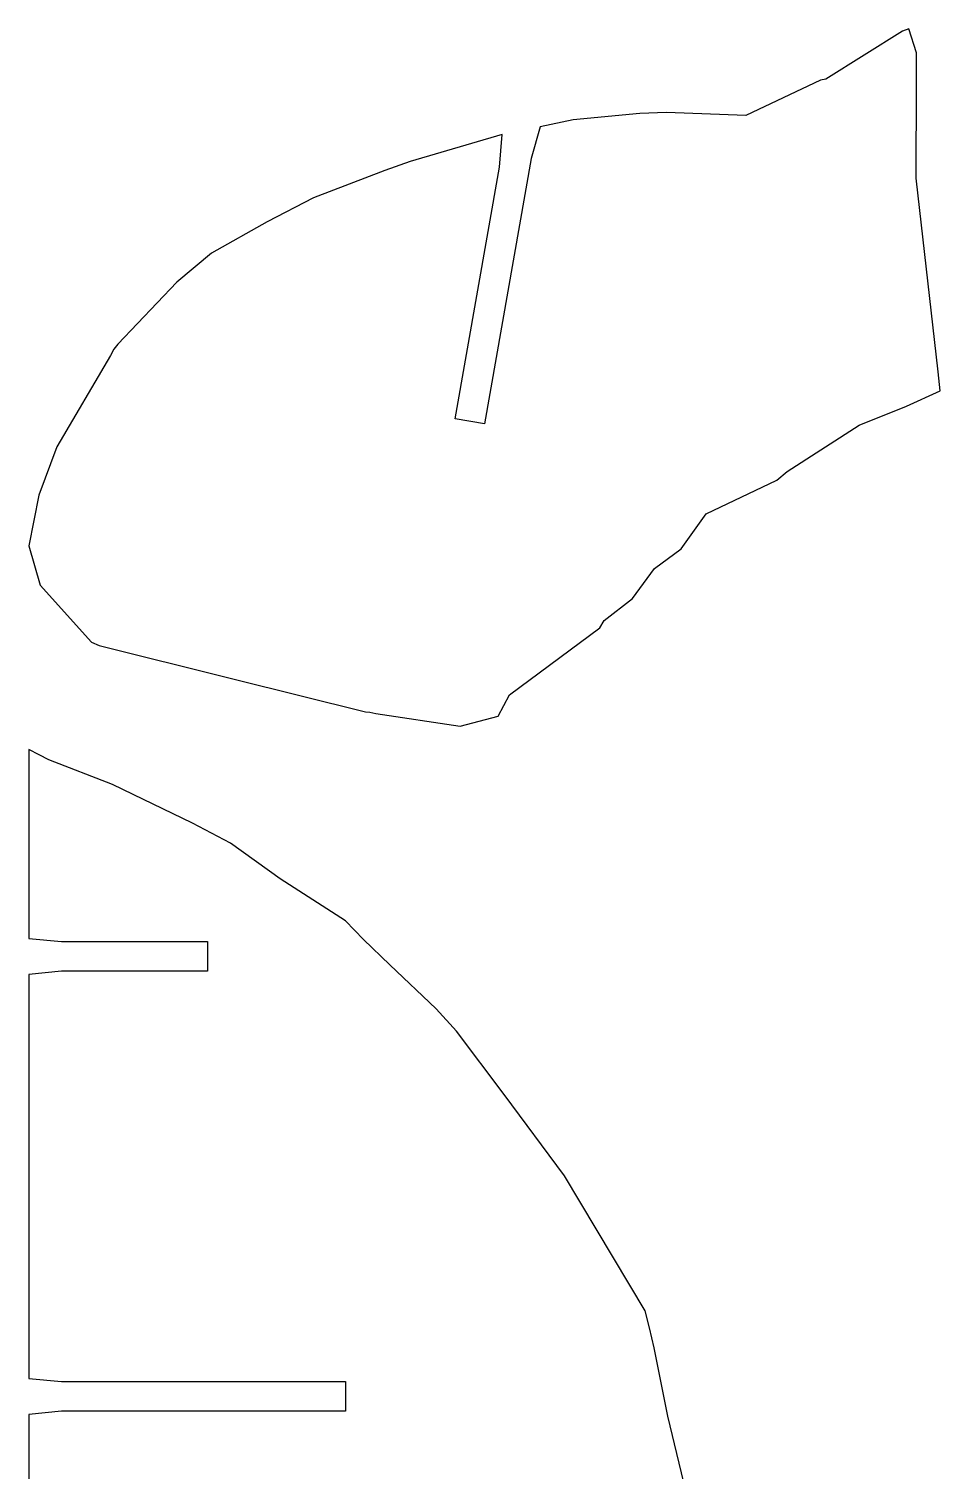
# Model space of a CAD drawing. Header units: inches. Extents: x -5 to 452, y 101 to 500.
# Drawn here: x 302.4 to 426.5, y 303.4 to 500 of the extents above; entities that cross this region are included whole.
import ezdxf

# ---------------------------------------------------------------- set-up
doc = ezdxf.new("R2010")
doc.units = ezdxf.units.IN
doc.header["$MEASUREMENT"] = 0
doc.layers.add('boundary', color=7, linetype='Continuous')

# ---------------------------------------------------------------- blocks, each defined once
blk = doc.blocks.new('block 167')
at = {"layer": 'boundary', "color": 5, "lineweight": 25, "true_color": 0x0000ff}
for points in [[(392.17, 299.39), (389.41, 310.87)], [(392.17, 299.39), (389.41, 310.87)], [(389.41, 310.87), (389.41, 310.87)], [(392.17, 299.39), (392.17, 299.39)]]:
    blk.add_lwpolyline(points, dxfattribs=at)
blk = doc.blocks.new('block 168')
at = {"layer": 'boundary', "color": 5, "lineweight": 25, "true_color": 0x0000ff}
for points in [[(389.41, 310.87), (387.55, 320.18)], [(389.41, 310.87), (387.55, 320.18)], [(387.55, 320.18), (387.55, 320.18)], [(389.41, 310.87), (389.41, 310.87)]]:
    blk.add_lwpolyline(points, dxfattribs=at)
blk = doc.blocks.new('block 169')
at = {"layer": 'boundary', "color": 5, "lineweight": 25, "true_color": 0x0000ff}
for points in [[(387.55, 320.18), (386.94, 322.91)], [(387.55, 320.18), (386.94, 322.91)], [(386.94, 322.91), (386.94, 322.91)], [(387.55, 320.18), (387.55, 320.18)]]:
    blk.add_lwpolyline(points, dxfattribs=at)
blk = doc.blocks.new('block 170')
at = {"layer": 'boundary', "color": 5, "lineweight": 25, "true_color": 0x0000ff}
for points in [[(386.94, 322.91), (386.35, 325.21)], [(386.94, 322.91), (386.35, 325.21)], [(386.35, 325.21), (386.35, 325.21)], [(386.94, 322.91), (386.94, 322.91)]]:
    blk.add_lwpolyline(points, dxfattribs=at)
blk = doc.blocks.new('block 171')
at = {"layer": 'boundary', "color": 5, "lineweight": 25, "true_color": 0x0000ff}
for points in [[(386.35, 325.21), (375.33, 343.63)], [(386.35, 325.21), (375.33, 343.63)], [(375.33, 343.63), (375.33, 343.63)], [(386.35, 325.21), (386.35, 325.21)]]:
    blk.add_lwpolyline(points, dxfattribs=at)
blk = doc.blocks.new('block 172')
at = {"layer": 'boundary', "color": 5, "lineweight": 25, "true_color": 0x0000ff}
for points in [[(375.33, 343.63), (367.11, 354.74)], [(375.33, 343.63), (367.11, 354.74)], [(367.11, 354.74), (367.11, 354.74)], [(375.33, 343.63), (375.33, 343.63)]]:
    blk.add_lwpolyline(points, dxfattribs=at)
blk = doc.blocks.new('block 173')
at = {"layer": 'boundary', "color": 5, "lineweight": 25, "true_color": 0x0000ff}
for points in [[(367.11, 354.74), (360.64, 363.37)], [(367.11, 354.74), (360.64, 363.37)], [(360.64, 363.37), (360.64, 363.37)], [(367.11, 354.74), (367.11, 354.74)]]:
    blk.add_lwpolyline(points, dxfattribs=at)
blk = doc.blocks.new('block 174')
at = {"layer": 'boundary', "color": 5, "lineweight": 25, "true_color": 0x0000ff}
for points in [[(360.64, 363.37), (357.87, 366.39)], [(360.64, 363.37), (357.87, 366.39)], [(357.87, 366.39), (357.87, 366.39)], [(360.64, 363.37), (360.64, 363.37)]]:
    blk.add_lwpolyline(points, dxfattribs=at)
blk = doc.blocks.new('block 175')
at = {"layer": 'boundary', "color": 5, "lineweight": 25, "true_color": 0x0000ff}
for points in [[(357.87, 366.39), (351.52, 372.4)], [(357.87, 366.39), (351.52, 372.4)], [(351.52, 372.4), (351.52, 372.4)], [(357.87, 366.39), (357.87, 366.39)]]:
    blk.add_lwpolyline(points, dxfattribs=at)
blk = doc.blocks.new('block 176')
at = {"layer": 'boundary', "color": 5, "lineweight": 25, "true_color": 0x0000ff}
for points in [[(351.52, 372.4), (347.94, 375.87)], [(351.52, 372.4), (347.94, 375.87)], [(347.94, 375.87), (347.94, 375.87)], [(351.52, 372.4), (351.52, 372.4)]]:
    blk.add_lwpolyline(points, dxfattribs=at)
blk = doc.blocks.new('block 177')
at = {"layer": 'boundary', "color": 5, "lineweight": 25, "true_color": 0x0000ff}
for points in [[(347.94, 375.87), (345.52, 378.38)], [(347.94, 375.87), (345.52, 378.38)], [(345.52, 378.38), (345.52, 378.38)], [(347.94, 375.87), (347.94, 375.87)]]:
    blk.add_lwpolyline(points, dxfattribs=at)
blk = doc.blocks.new('block 178')
at = {"layer": 'boundary', "color": 5, "lineweight": 25, "true_color": 0x0000ff}
for points in [[(345.52, 378.38), (336.59, 384.11)], [(345.52, 378.38), (336.59, 384.11)], [(336.59, 384.11), (336.59, 384.11)], [(345.52, 378.38), (345.52, 378.38)]]:
    blk.add_lwpolyline(points, dxfattribs=at)
blk = doc.blocks.new('block 179')
at = {"layer": 'boundary', "color": 5, "lineweight": 25, "true_color": 0x0000ff}
for points in [[(336.59, 384.11), (329.81, 388.96)], [(336.59, 384.11), (329.81, 388.96)], [(329.81, 388.96), (329.81, 388.96)], [(336.59, 384.11), (336.59, 384.11)]]:
    blk.add_lwpolyline(points, dxfattribs=at)
blk = doc.blocks.new('block 180')
at = {"layer": 'boundary', "color": 5, "lineweight": 25, "true_color": 0x0000ff}
for points in [[(329.81, 388.96), (324.66, 391.7)], [(329.81, 388.96), (324.66, 391.7)], [(324.66, 391.7), (324.66, 391.7)], [(329.81, 388.96), (329.81, 388.96)]]:
    blk.add_lwpolyline(points, dxfattribs=at)
blk = doc.blocks.new('block 181')
at = {"layer": 'boundary', "color": 5, "lineweight": 25, "true_color": 0x0000ff}
for points in [[(324.66, 391.7), (316.56, 395.61)], [(324.66, 391.7), (316.56, 395.61)], [(316.56, 395.61), (316.56, 395.61)], [(324.66, 391.7), (324.66, 391.7)]]:
    blk.add_lwpolyline(points, dxfattribs=at)
blk = doc.blocks.new('block 182')
at = {"layer": 'boundary', "color": 5, "lineweight": 25, "true_color": 0x0000ff}
for points in [[(316.56, 395.61), (313.76, 396.96)], [(316.56, 395.61), (313.76, 396.96)], [(313.76, 396.96), (313.76, 396.96)], [(316.56, 395.61), (316.56, 395.61)]]:
    blk.add_lwpolyline(points, dxfattribs=at)
blk = doc.blocks.new('block 183')
at = {"layer": 'boundary', "color": 5, "lineweight": 25, "true_color": 0x0000ff}
for points in [[(313.76, 396.96), (305.07, 400.35)], [(313.76, 396.96), (305.07, 400.35)], [(305.07, 400.35), (305.07, 400.35)], [(313.76, 396.96), (313.76, 396.96)]]:
    blk.add_lwpolyline(points, dxfattribs=at)
blk = doc.blocks.new('block 184')
at = {"layer": 'boundary', "color": 5, "lineweight": 25, "true_color": 0x0000ff}
for points in [[(305.07, 400.35), (303.76, 401.03)], [(305.07, 400.35), (303.76, 401.03)], [(303.76, 401.03), (303.76, 401.03)], [(305.07, 400.35), (305.07, 400.35)]]:
    blk.add_lwpolyline(points, dxfattribs=at)
blk = doc.blocks.new('block 185')
at = {"layer": 'boundary', "color": 5, "lineweight": 25, "true_color": 0x0000ff}
for points in [[(303.76, 401.03), (302.36, 401.74)], [(303.76, 401.03), (302.36, 401.74)], [(302.36, 401.74), (302.36, 401.74)], [(303.76, 401.03), (303.76, 401.03)]]:
    blk.add_lwpolyline(points, dxfattribs=at)
blk = doc.blocks.new('block 186')
at = {"layer": 'boundary', "color": 5, "lineweight": 25, "true_color": 0x0000ff}
for points in [[(302.36, 401.74), (302.36, 376)], [(302.36, 401.74), (302.36, 376)], [(302.36, 401.74), (302.36, 401.74)], [(302.36, 376), (302.36, 376)]]:
    blk.add_lwpolyline(points, dxfattribs=at)
blk = doc.blocks.new('block 187')
at = {"layer": 'boundary', "color": 5, "lineweight": 25, "true_color": 0x0000ff}
for points in [[(302.36, 376), (306.81, 375.56)], [(302.36, 376), (306.81, 375.56)], [(302.36, 376), (302.36, 376)], [(306.81, 375.56), (306.81, 375.56)]]:
    blk.add_lwpolyline(points, dxfattribs=at)
blk = doc.blocks.new('block 188')
at = {"layer": 'boundary', "color": 5, "lineweight": 25, "true_color": 0x0000ff}
for points in [[(306.81, 375.56), (326.71, 375.56)], [(306.81, 375.56), (326.71, 375.56)], [(306.81, 375.56), (306.81, 375.56)], [(326.71, 375.56), (326.71, 375.56)]]:
    blk.add_lwpolyline(points, dxfattribs=at)
blk = doc.blocks.new('block 189')
at = {"layer": 'boundary', "color": 5, "lineweight": 25, "true_color": 0x0000ff}
for points in [[(326.71, 375.56), (326.71, 371.51)], [(326.71, 375.56), (326.71, 371.51)], [(326.71, 375.56), (326.71, 375.56)], [(326.71, 371.51), (326.71, 371.51)]]:
    blk.add_lwpolyline(points, dxfattribs=at)
blk = doc.blocks.new('block 190')
at = {"layer": 'boundary', "color": 5, "lineweight": 25, "true_color": 0x0000ff}
for points in [[(326.71, 371.51), (306.81, 371.51)], [(326.71, 371.51), (306.81, 371.51)], [(306.81, 371.51), (306.81, 371.51)], [(326.71, 371.51), (326.71, 371.51)]]:
    blk.add_lwpolyline(points, dxfattribs=at)
blk = doc.blocks.new('block 191')
at = {"layer": 'boundary', "color": 5, "lineweight": 25, "true_color": 0x0000ff}
for points in [[(306.81, 371.51), (302.36, 371.07)], [(306.81, 371.51), (302.36, 371.07)], [(302.36, 371.07), (302.36, 371.07)], [(306.81, 371.51), (306.81, 371.51)]]:
    blk.add_lwpolyline(points, dxfattribs=at)
blk = doc.blocks.new('block 192')
at = {"layer": 'boundary', "color": 5, "lineweight": 25, "true_color": 0x0000ff}
for points in [[(302.36, 371.07), (302.36, 316.03)], [(302.36, 371.07), (302.36, 316.03)], [(302.36, 371.07), (302.36, 371.07)], [(302.36, 316.03), (302.36, 316.03)]]:
    blk.add_lwpolyline(points, dxfattribs=at)
blk = doc.blocks.new('block 193')
at = {"layer": 'boundary', "color": 5, "lineweight": 25, "true_color": 0x0000ff}
for points in [[(302.36, 316.03), (306.81, 315.59)], [(302.36, 316.03), (306.81, 315.59)], [(302.36, 316.03), (302.36, 316.03)], [(306.81, 315.59), (306.81, 315.59)]]:
    blk.add_lwpolyline(points, dxfattribs=at)
blk = doc.blocks.new('block 194')
at = {"layer": 'boundary', "color": 5, "lineweight": 25, "true_color": 0x0000ff}
for points in [[(306.81, 315.59), (345.5, 315.59)], [(306.81, 315.59), (345.5, 315.59)], [(306.81, 315.59), (306.81, 315.59)], [(345.5, 315.59), (345.5, 315.59)]]:
    blk.add_lwpolyline(points, dxfattribs=at)
blk = doc.blocks.new('block 195')
at = {"layer": 'boundary', "color": 5, "lineweight": 25, "true_color": 0x0000ff}
for points in [[(345.5, 315.59), (345.5, 311.54)], [(345.5, 315.59), (345.5, 311.54)], [(345.5, 315.59), (345.5, 315.59)], [(345.5, 311.54), (345.5, 311.54)]]:
    blk.add_lwpolyline(points, dxfattribs=at)
blk = doc.blocks.new('block 196')
at = {"layer": 'boundary', "color": 5, "lineweight": 25, "true_color": 0x0000ff}
for points in [[(345.5, 311.54), (306.81, 311.54)], [(345.5, 311.54), (306.81, 311.54)], [(306.81, 311.54), (306.81, 311.54)], [(345.5, 311.54), (345.5, 311.54)]]:
    blk.add_lwpolyline(points, dxfattribs=at)
blk = doc.blocks.new('block 197')
at = {"layer": 'boundary', "color": 5, "lineweight": 25, "true_color": 0x0000ff}
for points in [[(306.81, 311.54), (302.36, 311.1)], [(306.81, 311.54), (302.36, 311.1)], [(302.36, 311.1), (302.36, 311.1)], [(306.81, 311.54), (306.81, 311.54)]]:
    blk.add_lwpolyline(points, dxfattribs=at)
blk = doc.blocks.new('block 198')
at = {"layer": 'boundary', "color": 5, "lineweight": 25, "true_color": 0x0000ff}
for points in [[(302.36, 311.1), (302.36, 262.44)], [(302.36, 311.1), (302.36, 262.44)], [(302.36, 311.1), (302.36, 311.1)], [(302.36, 262.44), (302.36, 262.44)]]:
    blk.add_lwpolyline(points, dxfattribs=at)
blk = doc.blocks.new('block 245')
at = {"layer": 'boundary', "color": 5, "lineweight": 25, "true_color": 0x0000ff}
for points in [[(361.11, 404.92), (366.3, 406.3)], [(361.11, 404.92), (366.3, 406.3)], [(366.3, 406.3), (366.3, 406.3)], [(361.11, 404.92), (361.11, 404.92)]]:
    blk.add_lwpolyline(points, dxfattribs=at)
blk = doc.blocks.new('block 246')
at = {"layer": 'boundary', "color": 5, "lineweight": 25, "true_color": 0x0000ff}
for points in [[(366.3, 406.3), (367.86, 409.18)], [(366.3, 406.3), (367.86, 409.18)], [(367.86, 409.18), (367.86, 409.18)], [(366.3, 406.3), (366.3, 406.3)]]:
    blk.add_lwpolyline(points, dxfattribs=at)
blk = doc.blocks.new('block 247')
at = {"layer": 'boundary', "color": 5, "lineweight": 25, "true_color": 0x0000ff}
for points in [[(367.86, 409.18), (380.15, 418.33)], [(367.86, 409.18), (380.15, 418.33)], [(380.15, 418.33), (380.15, 418.33)], [(367.86, 409.18), (367.86, 409.18)]]:
    blk.add_lwpolyline(points, dxfattribs=at)
blk = doc.blocks.new('block 248')
at = {"layer": 'boundary', "color": 5, "lineweight": 25, "true_color": 0x0000ff}
for points in [[(380.15, 418.33), (380.75, 419.33)], [(380.15, 418.33), (380.75, 419.33)], [(380.75, 419.33), (380.75, 419.33)], [(380.15, 418.33), (380.15, 418.33)]]:
    blk.add_lwpolyline(points, dxfattribs=at)
blk = doc.blocks.new('block 249')
at = {"layer": 'boundary', "color": 5, "lineweight": 25, "true_color": 0x0000ff}
for points in [[(380.75, 419.33), (384.61, 422.32)], [(380.75, 419.33), (384.61, 422.32)], [(384.61, 422.32), (384.61, 422.32)], [(380.75, 419.33), (380.75, 419.33)]]:
    blk.add_lwpolyline(points, dxfattribs=at)
blk = doc.blocks.new('block 250')
at = {"layer": 'boundary', "color": 5, "lineweight": 25, "true_color": 0x0000ff}
for points in [[(384.61, 422.32), (387.6, 426.42)], [(384.61, 422.32), (387.6, 426.42)], [(387.6, 426.42), (387.6, 426.42)], [(384.61, 422.32), (384.61, 422.32)]]:
    blk.add_lwpolyline(points, dxfattribs=at)
blk = doc.blocks.new('block 251')
at = {"layer": 'boundary', "color": 5, "lineweight": 25, "true_color": 0x0000ff}
for points in [[(387.6, 426.42), (391.23, 429.11)], [(387.6, 426.42), (391.23, 429.11)], [(391.23, 429.11), (391.23, 429.11)], [(387.6, 426.42), (387.6, 426.42)]]:
    blk.add_lwpolyline(points, dxfattribs=at)
blk = doc.blocks.new('block 252')
at = {"layer": 'boundary', "color": 5, "lineweight": 25, "true_color": 0x0000ff}
for points in [[(391.23, 429.11), (394.64, 433.85)], [(391.23, 429.11), (394.64, 433.85)], [(394.64, 433.85), (394.64, 433.85)], [(391.23, 429.11), (391.23, 429.11)]]:
    blk.add_lwpolyline(points, dxfattribs=at)
blk = doc.blocks.new('block 253')
at = {"layer": 'boundary', "color": 5, "lineweight": 25, "true_color": 0x0000ff}
for points in [[(394.64, 433.85), (404.27, 438.44)], [(394.64, 433.85), (404.27, 438.44)], [(404.27, 438.44), (404.27, 438.44)], [(394.64, 433.85), (394.64, 433.85)]]:
    blk.add_lwpolyline(points, dxfattribs=at)
blk = doc.blocks.new('block 254')
at = {"layer": 'boundary', "color": 5, "lineweight": 25, "true_color": 0x0000ff}
for points in [[(404.27, 438.44), (405.67, 439.66)], [(404.27, 438.44), (405.67, 439.66)], [(404.27, 438.44), (404.27, 438.44)], [(405.67, 439.66), (405.67, 439.66)]]:
    blk.add_lwpolyline(points, dxfattribs=at)
blk = doc.blocks.new('block 255')
at = {"layer": 'boundary', "color": 5, "lineweight": 25, "true_color": 0x0000ff}
for points in [[(405.67, 439.66), (415.48, 445.96)], [(405.67, 439.66), (415.48, 445.96)], [(415.48, 445.96), (415.48, 445.96)], [(405.67, 439.66), (405.67, 439.66)]]:
    blk.add_lwpolyline(points, dxfattribs=at)
blk = doc.blocks.new('block 256')
at = {"layer": 'boundary', "color": 5, "lineweight": 25, "true_color": 0x0000ff}
for points in [[(415.48, 445.96), (421.94, 448.54)], [(415.48, 445.96), (421.94, 448.54)], [(421.94, 448.54), (421.94, 448.54)], [(415.48, 445.96), (415.48, 445.96)]]:
    blk.add_lwpolyline(points, dxfattribs=at)
blk = doc.blocks.new('block 257')
at = {"layer": 'boundary', "color": 5, "lineweight": 25, "true_color": 0x0000ff}
for points in [[(421.94, 448.54), (426.52, 450.64)], [(421.94, 448.54), (426.52, 450.64)], [(426.52, 450.64), (426.52, 450.64)], [(421.94, 448.54), (421.94, 448.54)]]:
    blk.add_lwpolyline(points, dxfattribs=at)
blk = doc.blocks.new('block 258')
at = {"layer": 'boundary', "color": 5, "lineweight": 25, "true_color": 0x0000ff}
for points in [[(426.52, 450.64), (426.25, 453.21)], [(426.52, 450.64), (426.25, 453.21)], [(426.25, 453.21), (426.25, 453.21)], [(426.52, 450.64), (426.52, 450.64)]]:
    blk.add_lwpolyline(points, dxfattribs=at)
blk = doc.blocks.new('block 259')
at = {"layer": 'boundary', "color": 5, "lineweight": 25, "true_color": 0x0000ff}
for points in [[(426.25, 453.21), (423.23, 479.64)], [(426.25, 453.21), (423.23, 479.64)], [(423.23, 479.64), (423.23, 479.64)], [(426.25, 453.21), (426.25, 453.21)]]:
    blk.add_lwpolyline(points, dxfattribs=at)
blk = doc.blocks.new('block 260')
at = {"layer": 'boundary', "color": 5, "lineweight": 25, "true_color": 0x0000ff}
for points in [[(423.23, 479.64), (423.3, 492.48)], [(423.23, 479.64), (423.3, 492.48)], [(423.3, 492.48), (423.3, 492.48)], [(423.23, 479.64), (423.23, 479.64)]]:
    blk.add_lwpolyline(points, dxfattribs=at)
blk = doc.blocks.new('block 261')
at = {"layer": 'boundary', "color": 5, "lineweight": 25, "true_color": 0x0000ff}
for points in [[(423.3, 492.48), (423.31, 496.73)], [(423.3, 492.48), (423.31, 496.73)], [(423.31, 496.73), (423.31, 496.73)], [(423.3, 492.48), (423.3, 492.48)]]:
    blk.add_lwpolyline(points, dxfattribs=at)
blk = doc.blocks.new('block 262')
at = {"layer": 'boundary', "color": 5, "lineweight": 25, "true_color": 0x0000ff}
for points in [[(423.31, 496.73), (422.23, 499.98)], [(423.31, 496.73), (422.23, 499.98)], [(422.23, 499.98), (422.23, 499.98)], [(423.31, 496.73), (423.31, 496.73)]]:
    blk.add_lwpolyline(points, dxfattribs=at)
blk = doc.blocks.new('block 263')
at = {"layer": 'boundary', "color": 5, "lineweight": 25, "true_color": 0x0000ff}
for points in [[(422.23, 499.98), (421.4, 499.67)], [(422.23, 499.98), (421.4, 499.67)], [(421.4, 499.67), (421.4, 499.67)], [(422.23, 499.98), (422.23, 499.98)]]:
    blk.add_lwpolyline(points, dxfattribs=at)
blk = doc.blocks.new('block 264')
at = {"layer": 'boundary', "color": 5, "lineweight": 25, "true_color": 0x0000ff}
for points in [[(421.4, 499.67), (410.96, 493.12)], [(421.4, 499.67), (410.96, 493.12)], [(421.4, 499.67), (421.4, 499.67)], [(410.96, 493.12), (410.96, 493.12)]]:
    blk.add_lwpolyline(points, dxfattribs=at)
blk = doc.blocks.new('block 265')
at = {"layer": 'boundary', "color": 5, "lineweight": 25, "true_color": 0x0000ff}
for points in [[(410.96, 493.12), (410.21, 492.98)], [(410.96, 493.12), (410.21, 492.98)], [(410.21, 492.98), (410.21, 492.98)], [(410.96, 493.12), (410.96, 493.12)]]:
    blk.add_lwpolyline(points, dxfattribs=at)
blk = doc.blocks.new('block 266')
at = {"layer": 'boundary', "color": 5, "lineweight": 25, "true_color": 0x0000ff}
for points in [[(410.21, 492.98), (400.06, 488.18)], [(410.21, 492.98), (400.06, 488.18)], [(410.21, 492.98), (410.21, 492.98)], [(400.06, 488.18), (400.06, 488.18)]]:
    blk.add_lwpolyline(points, dxfattribs=at)
blk = doc.blocks.new('block 267')
at = {"layer": 'boundary', "color": 5, "lineweight": 25, "true_color": 0x0000ff}
for points in [[(400.06, 488.18), (389.22, 488.56)], [(400.06, 488.18), (389.22, 488.56)], [(389.22, 488.56), (389.22, 488.56)], [(400.06, 488.18), (400.06, 488.18)]]:
    blk.add_lwpolyline(points, dxfattribs=at)
blk = doc.blocks.new('block 268')
at = {"layer": 'boundary', "color": 5, "lineweight": 25, "true_color": 0x0000ff}
for points in [[(389.22, 488.56), (385.58, 488.43)], [(389.22, 488.56), (385.58, 488.43)], [(385.58, 488.43), (385.58, 488.43)], [(389.22, 488.56), (389.22, 488.56)]]:
    blk.add_lwpolyline(points, dxfattribs=at)
blk = doc.blocks.new('block 269')
at = {"layer": 'boundary', "color": 5, "lineweight": 25, "true_color": 0x0000ff}
for points in [[(385.58, 488.43), (376.53, 487.59)], [(385.58, 488.43), (376.53, 487.59)], [(376.53, 487.59), (376.53, 487.59)], [(385.58, 488.43), (385.58, 488.43)]]:
    blk.add_lwpolyline(points, dxfattribs=at)
blk = doc.blocks.new('block 270')
at = {"layer": 'boundary', "color": 5, "lineweight": 25, "true_color": 0x0000ff}
for points in [[(376.53, 487.59), (372.02, 486.61)], [(376.53, 487.59), (372.02, 486.61)], [(376.53, 487.59), (376.53, 487.59)], [(372.02, 486.61), (372.02, 486.61)]]:
    blk.add_lwpolyline(points, dxfattribs=at)
blk = doc.blocks.new('block 271')
at = {"layer": 'boundary', "color": 5, "lineweight": 25, "true_color": 0x0000ff}
for points in [[(372.02, 486.61), (370.81, 482.3)], [(372.02, 486.61), (370.81, 482.3)], [(372.02, 486.61), (372.02, 486.61)], [(370.81, 482.3), (370.81, 482.3)]]:
    blk.add_lwpolyline(points, dxfattribs=at)
blk = doc.blocks.new('block 272')
at = {"layer": 'boundary', "color": 5, "lineweight": 25, "true_color": 0x0000ff}
for points in [[(370.81, 482.3), (364.43, 446.13)], [(370.81, 482.3), (364.43, 446.13)], [(370.81, 482.3), (370.81, 482.3)], [(364.43, 446.13), (364.43, 446.13)]]:
    blk.add_lwpolyline(points, dxfattribs=at)
blk = doc.blocks.new('block 273')
at = {"layer": 'boundary', "color": 5, "lineweight": 25, "true_color": 0x0000ff}
for points in [[(364.43, 446.13), (360.44, 446.83)], [(364.43, 446.13), (360.44, 446.83)], [(360.44, 446.83), (360.44, 446.83)], [(364.43, 446.13), (364.43, 446.13)]]:
    blk.add_lwpolyline(points, dxfattribs=at)
blk = doc.blocks.new('block 274')
at = {"layer": 'boundary', "color": 5, "lineweight": 25, "true_color": 0x0000ff}
for points in [[(360.44, 446.83), (366.49, 481.12)], [(360.44, 446.83), (366.49, 481.12)], [(366.49, 481.12), (366.49, 481.12)], [(360.44, 446.83), (360.44, 446.83)]]:
    blk.add_lwpolyline(points, dxfattribs=at)
blk = doc.blocks.new('block 275')
at = {"layer": 'boundary', "color": 5, "lineweight": 25, "true_color": 0x0000ff}
for points in [[(366.49, 481.12), (366.83, 485.59)], [(366.49, 481.12), (366.83, 485.59)], [(366.83, 485.59), (366.83, 485.59)], [(366.49, 481.12), (366.49, 481.12)]]:
    blk.add_lwpolyline(points, dxfattribs=at)
blk = doc.blocks.new('block 276')
at = {"layer": 'boundary', "color": 5, "lineweight": 25, "true_color": 0x0000ff}
for points in [[(366.83, 485.59), (354.29, 481.9)], [(366.83, 485.59), (354.29, 481.9)], [(366.83, 485.59), (366.83, 485.59)], [(354.29, 481.9), (354.29, 481.9)]]:
    blk.add_lwpolyline(points, dxfattribs=at)
blk = doc.blocks.new('block 277')
at = {"layer": 'boundary', "color": 5, "lineweight": 25, "true_color": 0x0000ff}
for points in [[(354.29, 481.9), (350.86, 480.67)], [(354.29, 481.9), (350.86, 480.67)], [(354.29, 481.9), (354.29, 481.9)], [(350.86, 480.67), (350.86, 480.67)]]:
    blk.add_lwpolyline(points, dxfattribs=at)
blk = doc.blocks.new('block 278')
at = {"layer": 'boundary', "color": 5, "lineweight": 25, "true_color": 0x0000ff}
for points in [[(350.86, 480.67), (341.16, 476.95)], [(350.86, 480.67), (341.16, 476.95)], [(350.86, 480.67), (350.86, 480.67)], [(341.16, 476.95), (341.16, 476.95)]]:
    blk.add_lwpolyline(points, dxfattribs=at)
blk = doc.blocks.new('block 279')
at = {"layer": 'boundary', "color": 5, "lineweight": 25, "true_color": 0x0000ff}
for points in [[(341.16, 476.95), (334.83, 473.69)], [(341.16, 476.95), (334.83, 473.69)], [(341.16, 476.95), (341.16, 476.95)], [(334.83, 473.69), (334.83, 473.69)]]:
    blk.add_lwpolyline(points, dxfattribs=at)
blk = doc.blocks.new('block 280')
at = {"layer": 'boundary', "color": 5, "lineweight": 25, "true_color": 0x0000ff}
for points in [[(334.83, 473.69), (327.22, 469.39)], [(334.83, 473.69), (327.22, 469.39)], [(334.83, 473.69), (334.83, 473.69)], [(327.22, 469.39), (327.22, 469.39)]]:
    blk.add_lwpolyline(points, dxfattribs=at)
blk = doc.blocks.new('block 281')
at = {"layer": 'boundary', "color": 5, "lineweight": 25, "true_color": 0x0000ff}
for points in [[(327.22, 469.39), (322.54, 465.47)], [(327.22, 469.39), (322.54, 465.47)], [(327.22, 469.39), (327.22, 469.39)], [(322.54, 465.47), (322.54, 465.47)]]:
    blk.add_lwpolyline(points, dxfattribs=at)
blk = doc.blocks.new('block 282')
at = {"layer": 'boundary', "color": 5, "lineweight": 25, "true_color": 0x0000ff}
for points in [[(322.54, 465.47), (314.46, 457)], [(322.54, 465.47), (314.46, 457)], [(322.54, 465.47), (322.54, 465.47)], [(314.46, 457), (314.46, 457)]]:
    blk.add_lwpolyline(points, dxfattribs=at)
blk = doc.blocks.new('block 283')
at = {"layer": 'boundary', "color": 5, "lineweight": 25, "true_color": 0x0000ff}
for points in [[(314.46, 457), (313.94, 456.31)], [(314.46, 457), (313.94, 456.31)], [(313.94, 456.31), (313.94, 456.31)], [(314.46, 457), (314.46, 457)]]:
    blk.add_lwpolyline(points, dxfattribs=at)
blk = doc.blocks.new('block 284')
at = {"layer": 'boundary', "color": 5, "lineweight": 25, "true_color": 0x0000ff}
for points in [[(313.94, 456.31), (313.46, 455.45)], [(313.94, 456.31), (313.46, 455.45)], [(313.94, 456.31), (313.94, 456.31)], [(313.46, 455.45), (313.46, 455.45)]]:
    blk.add_lwpolyline(points, dxfattribs=at)
blk = doc.blocks.new('block 285')
at = {"layer": 'boundary', "color": 5, "lineweight": 25, "true_color": 0x0000ff}
for points in [[(313.46, 455.45), (306.17, 443)], [(313.46, 455.45), (306.17, 443)], [(313.46, 455.45), (313.46, 455.45)], [(306.17, 443), (306.17, 443)]]:
    blk.add_lwpolyline(points, dxfattribs=at)
blk = doc.blocks.new('block 286')
at = {"layer": 'boundary', "color": 5, "lineweight": 25, "true_color": 0x0000ff}
for points in [[(306.17, 443), (303.73, 436.43)], [(306.17, 443), (303.73, 436.43)], [(306.17, 443), (306.17, 443)], [(303.73, 436.43), (303.73, 436.43)]]:
    blk.add_lwpolyline(points, dxfattribs=at)
blk = doc.blocks.new('block 287')
at = {"layer": 'boundary', "color": 5, "lineweight": 25, "true_color": 0x0000ff}
for points in [[(303.73, 436.43), (302.36, 429.53)], [(303.73, 436.43), (302.36, 429.53)], [(303.73, 436.43), (303.73, 436.43)], [(302.36, 429.53), (302.36, 429.53)]]:
    blk.add_lwpolyline(points, dxfattribs=at)
blk = doc.blocks.new('block 288')
at = {"layer": 'boundary', "color": 5, "lineweight": 25, "true_color": 0x0000ff}
for points in [[(302.36, 429.53), (303.9, 424.15)], [(302.36, 429.53), (303.9, 424.15)], [(302.36, 429.53), (302.36, 429.53)], [(303.9, 424.15), (303.9, 424.15)]]:
    blk.add_lwpolyline(points, dxfattribs=at)
blk = doc.blocks.new('block 289')
at = {"layer": 'boundary', "color": 5, "lineweight": 25, "true_color": 0x0000ff}
for points in [[(303.9, 424.15), (310.88, 416.39)], [(303.9, 424.15), (310.88, 416.39)], [(303.9, 424.15), (303.9, 424.15)], [(310.88, 416.39), (310.88, 416.39)]]:
    blk.add_lwpolyline(points, dxfattribs=at)
blk = doc.blocks.new('block 290')
at = {"layer": 'boundary', "color": 5, "lineweight": 25, "true_color": 0x0000ff}
for points in [[(310.88, 416.39), (311.92, 415.92)], [(310.88, 416.39), (311.92, 415.92)], [(310.88, 416.39), (310.88, 416.39)], [(311.92, 415.92), (311.92, 415.92)]]:
    blk.add_lwpolyline(points, dxfattribs=at)
blk = doc.blocks.new('block 291')
at = {"layer": 'boundary', "color": 5, "lineweight": 25, "true_color": 0x0000ff}
for points in [[(311.92, 415.92), (329.61, 411.53)], [(311.92, 415.92), (329.61, 411.53)], [(311.92, 415.92), (311.92, 415.92)], [(329.61, 411.53), (329.61, 411.53)]]:
    blk.add_lwpolyline(points, dxfattribs=at)
blk = doc.blocks.new('block 292')
at = {"layer": 'boundary', "color": 5, "lineweight": 25, "true_color": 0x0000ff}
for points in [[(329.61, 411.53), (330.31, 411.35)], [(329.61, 411.53), (330.31, 411.35)], [(329.61, 411.53), (329.61, 411.53)], [(330.31, 411.35), (330.31, 411.35)]]:
    blk.add_lwpolyline(points, dxfattribs=at)
blk = doc.blocks.new('block 293')
at = {"layer": 'boundary', "color": 5, "lineweight": 25, "true_color": 0x0000ff}
for points in [[(330.31, 411.35), (348.24, 406.9)], [(330.31, 411.35), (348.24, 406.9)], [(330.31, 411.35), (330.31, 411.35)], [(348.24, 406.9), (348.24, 406.9)]]:
    blk.add_lwpolyline(points, dxfattribs=at)
blk = doc.blocks.new('block 294')
at = {"layer": 'boundary', "color": 5, "lineweight": 25, "true_color": 0x0000ff}
for points in [[(348.24, 406.9), (348.8, 406.84)], [(348.24, 406.9), (348.8, 406.84)], [(348.24, 406.9), (348.24, 406.9)], [(348.8, 406.84), (348.8, 406.84)]]:
    blk.add_lwpolyline(points, dxfattribs=at)
blk = doc.blocks.new('block 295')
at = {"layer": 'boundary', "color": 5, "lineweight": 25, "true_color": 0x0000ff}
for points in [[(348.8, 406.84), (349.62, 406.65)], [(348.8, 406.84), (349.62, 406.65)], [(348.8, 406.84), (348.8, 406.84)], [(349.62, 406.65), (349.62, 406.65)]]:
    blk.add_lwpolyline(points, dxfattribs=at)
blk = doc.blocks.new('block 296')
at = {"layer": 'boundary', "color": 5, "lineweight": 25, "true_color": 0x0000ff}
for points in [[(349.62, 406.65), (361.11, 404.92)], [(349.62, 406.65), (361.11, 404.92)], [(349.62, 406.65), (349.62, 406.65)], [(361.11, 404.92), (361.11, 404.92)]]:
    blk.add_lwpolyline(points, dxfattribs=at)

msp = doc.modelspace()

# ---------------------------------------------------------------- block references
at = {"layer": 'boundary'}
for name in ['block 264', 'block 263', 'block 262', 'block 261', 'block 266', 'block 265', 'block 260', 'block 270', 'block 269', 'block 268', 'block 267', 'block 271', 'block 276', 'block 275', 'block 277', 'block 272', 'block 278', 'block 274', 'block 259', 'block 279', 'block 280', 'block 281', 'block 282', 'block 284', 'block 283', 'block 285', 'block 258', 'block 257', 'block 256', 'block 273', 'block 255', 'block 286', 'block 253', 'block 254', 'block 287', 'block 252', 'block 288', 'block 251', 'block 250', 'block 289', 'block 249', 'block 248', 'block 247', 'block 290', 'block 291', 'block 292', 'block 293', 'block 246', 'block 294', 'block 295', 'block 296', 'block 245', 'block 185', 'block 186', 'block 184', 'block 183', 'block 182', 'block 181', 'block 180', 'block 179', 'block 178', 'block 177', 'block 187', 'block 188', 'block 189', 'block 176', 'block 175', 'block 191', 'block 192', 'block 190', 'block 174', 'block 173', 'block 172', 'block 171', 'block 170', 'block 169', 'block 168', 'block 193', 'block 194', 'block 195', 'block 197', 'block 198', 'block 196', 'block 167']:
    msp.add_blockref(name, (0, 0), dxfattribs=at)

doc.saveas('drawing.dxf')
